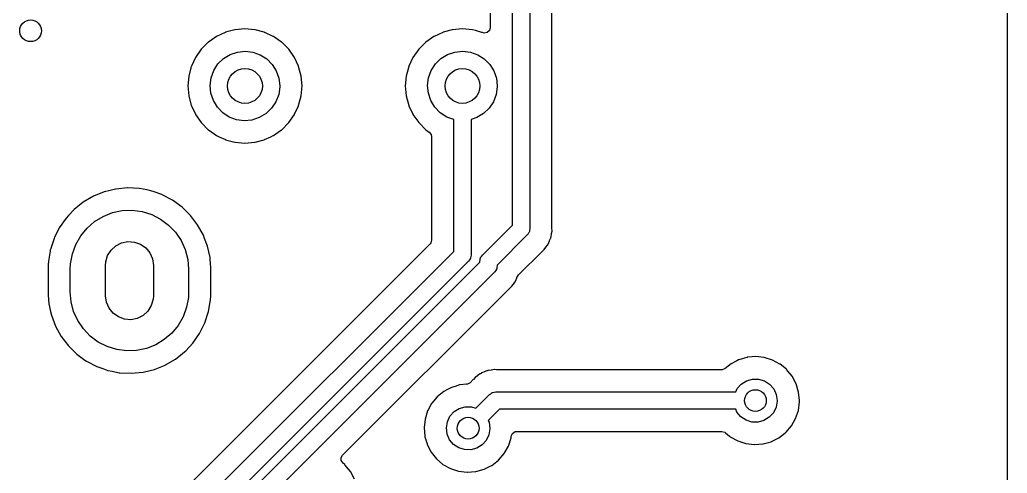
# Model space of a CAD drawing. Extents: x 83 to 134, y -229 to -45.
# Drawn here: x 111.41 to 134.11, y -112.54 to -102.11 of the extents above; entities that cross this region are included whole.
import ezdxf

# ---------------------------------------------------------------- set-up
doc = ezdxf.new("R2010")
doc.units = 0
doc.layers.add('BLACK', color=7, linetype='CONTINUOUS')

msp = doc.modelspace()

# ---------------------------------------------------------------- linework, layer by layer
at = {"layer": 'BLACK', "linetype": 'CONTINUOUS'}
for p, q in [((134.112, -45.0845), (134.112, -229.236)), ((122.736, -106.835), (122.736, -98.9688)), ((123.136, -98.886), (123.136, -106.919)), ((123.644, -106.894), (123.644, -98.9149)), ((122.227, -99.2317), (122.227, -102.29)), ((116.353, -102.34), (116.142, -102.396)), ((116.358, -102.338), (116.353, -102.34)), ((116.353, -102.34), (116.353, -102.34)), ((116.586, -102.319), (116.358, -102.338)), ((116.814, -102.338), (116.586, -102.319)), ((116.819, -102.34), (116.814, -102.338)), ((117.03, -102.396), (116.819, -102.34)), ((116.819, -102.34), (116.819, -102.34)), ((121.353, -102.34), (121.142, -102.396)), ((121.358, -102.338), (121.353, -102.34)), ((121.353, -102.34), (121.353, -102.34)), ((121.586, -102.319), (121.358, -102.338)), ((121.814, -102.338), (121.586, -102.319)), ((121.819, -102.34), (121.814, -102.338)), ((121.886, -102.358), (121.819, -102.34)), ((121.819, -102.34), (121.819, -102.34)), ((122.035, -102.398), (121.886, -102.358)), ((122.207, -102.358), (122.154, -102.404)), ((122.227, -102.29), (122.207, -102.358)), ((115.824, -102.568), (115.746, -102.623)), ((115.929, -102.494), (115.824, -102.568)), ((115.934, -102.492), (115.929, -102.494)), ((116.132, -102.4), (115.934, -102.492)), ((115.934, -102.492), (115.934, -102.492)), ((116.137, -102.398), (116.132, -102.4)), ((116.132, -102.4), (116.132, -102.4)), ((116.142, -102.396), (116.137, -102.398)), ((116.142, -102.396), (116.142, -102.396)), ((117.035, -102.398), (117.03, -102.396)), ((117.03, -102.396), (117.03, -102.396)), ((117.04, -102.4), (117.035, -102.398)), ((117.238, -102.492), (117.04, -102.4)), ((117.04, -102.4), (117.04, -102.4)), ((117.243, -102.494), (117.238, -102.492)), ((117.238, -102.492), (117.238, -102.492)), ((117.348, -102.568), (117.243, -102.494)), ((117.426, -102.623), (117.348, -102.568)), ((120.824, -102.568), (120.746, -102.623)), ((120.929, -102.494), (120.824, -102.568)), ((120.934, -102.492), (120.929, -102.494)), ((121.132, -102.4), (120.934, -102.492)), ((120.934, -102.492), (120.934, -102.492)), ((121.137, -102.398), (121.132, -102.4)), ((121.132, -102.4), (121.132, -102.4)), ((121.142, -102.396), (121.137, -102.398)), ((121.142, -102.396), (121.142, -102.396)), ((122.048, -102.404), (122.035, -102.398)), ((122.084, -102.414), (122.048, -102.404)), ((122.154, -102.404), (122.084, -102.414)), ((115.58, -102.788), (115.448, -102.975)), ((115.742, -102.626), (115.58, -102.788)), ((115.746, -102.623), (115.742, -102.626)), ((115.746, -102.623), (115.746, -102.623)), ((116.414, -102.851), (116.592, -102.832)), ((116.592, -102.832), (116.769, -102.853)), ((117.43, -102.626), (117.426, -102.623)), ((117.426, -102.623), (117.426, -102.623)), ((117.592, -102.788), (117.43, -102.626)), ((117.724, -102.975), (117.592, -102.788)), ((120.58, -102.788), (120.448, -102.975)), ((120.742, -102.626), (120.58, -102.788)), ((120.746, -102.623), (120.742, -102.626)), ((120.746, -102.623), (120.746, -102.623)), ((121.414, -102.851), (121.592, -102.832)), ((121.592, -102.832), (121.769, -102.853)), ((115.446, -102.98), (115.354, -103.178)), ((115.448, -102.975), (115.446, -102.98)), ((115.446, -102.98), (115.446, -102.98)), ((115.966, -103.126), (116.093, -103.002)), ((116.093, -103.002), (116.245, -102.908)), ((116.245, -102.908), (116.414, -102.851)), ((116.769, -102.853), (116.937, -102.913)), ((116.937, -102.913), (117.087, -103.009)), ((117.087, -103.009), (117.213, -103.135)), ((117.726, -102.98), (117.724, -102.975)), ((117.818, -103.178), (117.726, -102.98)), ((117.726, -102.98), (117.726, -102.98)), ((120.446, -102.98), (120.354, -103.178)), ((120.448, -102.975), (120.446, -102.98)), ((120.446, -102.98), (120.446, -102.98)), ((120.966, -103.126), (121.093, -103.002)), ((121.093, -103.002), (121.245, -102.908)), ((121.245, -102.908), (121.414, -102.851)), ((121.769, -102.853), (121.937, -102.913)), ((121.937, -102.913), (122.087, -103.009)), ((122.087, -103.009), (122.213, -103.135)), ((115.352, -103.183), (115.292, -103.404)), ((115.354, -103.178), (115.352, -103.183)), ((115.808, -103.444), (115.869, -103.276)), ((115.869, -103.276), (115.966, -103.126)), ((117.213, -103.135), (117.307, -103.286)), ((117.307, -103.286), (117.366, -103.455)), ((117.82, -103.183), (117.818, -103.178)), ((117.88, -103.404), (117.82, -103.183)), ((120.352, -103.183), (120.292, -103.404)), ((120.354, -103.178), (120.352, -103.183)), ((120.808, -103.444), (120.869, -103.276)), ((120.869, -103.276), (120.966, -103.126)), ((122.213, -103.135), (122.307, -103.286)), ((122.307, -103.286), (122.366, -103.455)), ((115.292, -103.404), (115.273, -103.632)), ((115.786, -103.621), (115.808, -103.444)), ((117.366, -103.455), (117.386, -103.632)), ((117.899, -103.632), (117.88, -103.404)), ((120.292, -103.404), (120.273, -103.632)), ((120.786, -103.621), (120.808, -103.444)), ((122.366, -103.455), (122.386, -103.632)), ((115.273, -103.632), (115.292, -103.86)), ((115.803, -103.798), (115.786, -103.621)), ((117.386, -103.654), (117.361, -103.831)), ((117.386, -103.632), (117.386, -103.654)), ((117.88, -103.86), (117.899, -103.632)), ((120.273, -103.632), (120.292, -103.86)), ((120.803, -103.798), (120.786, -103.621)), ((122.386, -103.654), (122.361, -103.831)), ((122.386, -103.632), (122.386, -103.654)), ((115.292, -103.86), (115.352, -104.081)), ((115.86, -103.968), (115.803, -103.798)), ((115.952, -104.12), (115.86, -103.968)), ((117.361, -103.831), (117.298, -103.998)), ((117.82, -104.081), (117.88, -103.86)), ((120.292, -103.86), (120.352, -104.081)), ((120.86, -103.968), (120.803, -103.798)), ((120.952, -104.12), (120.86, -103.968)), ((122.361, -103.831), (122.298, -103.998)), ((115.352, -104.081), (115.354, -104.086)), ((115.354, -104.086), (115.354, -104.086)), ((115.354, -104.086), (115.446, -104.284)), ((116.076, -104.248), (115.952, -104.12)), ((117.199, -104.146), (117.07, -104.269)), ((117.298, -103.998), (117.199, -104.146)), ((117.726, -104.284), (117.818, -104.086)), ((117.818, -104.086), (117.82, -104.081)), ((117.818, -104.086), (117.818, -104.086)), ((120.352, -104.081), (120.354, -104.086)), ((120.354, -104.086), (120.354, -104.086)), ((120.354, -104.086), (120.446, -104.284)), ((121.076, -104.248), (120.952, -104.12)), ((122.199, -104.146), (122.07, -104.269)), ((122.298, -103.998), (122.199, -104.146)), ((115.446, -104.284), (115.446, -104.284)), ((115.446, -104.284), (115.448, -104.289)), ((115.448, -104.289), (115.58, -104.476)), ((116.225, -104.346), (116.076, -104.248)), ((116.392, -104.408), (116.225, -104.346)), ((116.569, -104.432), (116.392, -104.408)), ((116.747, -104.416), (116.569, -104.432)), ((116.916, -104.361), (116.747, -104.416)), ((117.07, -104.269), (116.916, -104.361)), ((117.592, -104.476), (117.724, -104.289)), ((117.724, -104.289), (117.726, -104.284)), ((117.726, -104.284), (117.726, -104.284)), ((120.446, -104.284), (120.446, -104.284)), ((120.446, -104.284), (120.448, -104.289)), ((120.448, -104.289), (120.58, -104.476)), ((121.225, -104.346), (121.076, -104.248)), ((121.386, -104.406), (121.225, -104.346)), ((121.386, -107.439), (121.386, -104.406)), ((121.916, -104.361), (121.786, -104.403)), ((121.786, -104.403), (121.786, -107.522)), ((122.07, -104.269), (121.916, -104.361)), ((115.58, -104.476), (115.742, -104.638)), ((115.742, -104.638), (115.746, -104.641)), ((115.746, -104.641), (115.746, -104.641)), ((115.746, -104.641), (115.824, -104.696)), ((117.348, -104.696), (117.426, -104.641)), ((117.426, -104.641), (117.43, -104.638)), ((117.426, -104.641), (117.426, -104.641)), ((117.43, -104.638), (117.592, -104.476)), ((120.58, -104.476), (120.742, -104.638)), ((120.742, -104.638), (120.746, -104.641)), ((120.746, -104.641), (120.746, -104.641)), ((120.746, -104.641), (120.824, -104.696)), ((115.824, -104.696), (115.929, -104.77)), ((115.929, -104.77), (115.934, -104.772)), ((115.934, -104.772), (115.934, -104.772)), ((115.934, -104.772), (115.992, -104.799)), ((115.992, -104.799), (116.137, -104.866)), ((116.137, -104.866), (116.142, -104.868)), ((116.142, -104.868), (116.142, -104.868)), ((116.142, -104.868), (116.353, -104.924)), ((116.819, -104.924), (117.03, -104.868)), ((117.03, -104.868), (117.035, -104.866)), ((117.03, -104.868), (117.03, -104.868)), ((117.035, -104.866), (117.18, -104.799)), ((117.18, -104.799), (117.238, -104.772)), ((117.238, -104.772), (117.243, -104.77)), ((117.238, -104.772), (117.238, -104.772)), ((117.243, -104.77), (117.348, -104.696)), ((120.824, -104.696), (120.868, -104.751)), ((120.868, -104.751), (120.877, -104.799)), ((120.877, -104.799), (120.877, -107.176)), ((116.353, -104.924), (116.353, -104.924)), ((116.353, -104.924), (116.358, -104.926)), ((116.358, -104.926), (116.586, -104.945)), ((116.586, -104.945), (116.814, -104.926)), ((116.814, -104.926), (116.819, -104.924)), ((116.819, -104.924), (116.819, -104.924)), ((113.613, -106.004), (113.483, -106.036)), ((113.618, -106.003), (113.613, -106.004)), ((113.613, -106.004), (113.613, -106.004)), ((113.887, -105.977), (113.618, -106.003)), ((113.892, -105.977), (113.887, -105.977)), ((114.154, -105.99), (113.892, -105.977)), ((113.892, -105.977), (113.892, -105.977)), ((114.158, -105.99), (114.154, -105.99)), ((114.154, -105.99), (114.154, -105.99)), ((114.163, -105.991), (114.158, -105.99)), ((114.326, -106.024), (114.163, -105.991)), ((114.163, -105.991), (114.163, -105.991)), ((114.424, -106.043), (114.326, -106.024)), ((113.103, -106.169), (112.869, -106.306)), ((113.107, -106.167), (113.103, -106.169)), ((113.35, -106.069), (113.107, -106.167)), ((113.354, -106.067), (113.35, -106.069)), ((113.35, -106.069), (113.35, -106.069)), ((113.483, -106.036), (113.354, -106.067)), ((114.498, -106.069), (114.424, -106.043)), ((114.676, -106.132), (114.498, -106.069)), ((114.68, -106.133), (114.676, -106.132)), ((114.676, -106.132), (114.676, -106.132)), ((114.92, -106.259), (114.68, -106.133)), ((112.654, -106.479), (112.529, -106.612)), ((112.657, -106.475), (112.654, -106.479)), ((112.869, -106.306), (112.657, -106.475)), ((115.139, -106.419), (114.92, -106.259)), ((115.333, -106.609), (115.139, -106.419)), ((112.472, -106.674), (112.317, -106.896)), ((112.529, -106.612), (112.472, -106.674)), ((113.129, -106.751), (113.325, -106.632)), ((113.325, -106.632), (113.539, -106.547)), ((113.539, -106.547), (113.764, -106.5)), ((113.764, -106.5), (113.994, -106.492)), ((113.994, -106.492), (114.222, -106.522)), ((114.222, -106.522), (114.442, -106.59)), ((114.442, -106.59), (114.647, -106.694)), ((114.647, -106.694), (114.831, -106.831)), ((115.498, -106.824), (115.333, -106.609)), ((112.315, -106.9), (112.209, -107.113)), ((112.317, -106.896), (112.315, -106.9)), ((112.315, -106.9), (112.315, -106.9)), ((112.809, -107.08), (112.955, -106.902)), ((112.955, -106.902), (113.129, -106.751)), ((114.831, -106.831), (114.99, -106.998)), ((115.629, -107.061), (115.498, -106.824)), ((122.044, -107.527), (122.736, -106.835)), ((123.136, -106.919), (123.129, -106.951)), ((123.645, -106.901), (123.644, -106.894)), ((123.648, -106.963), (123.645, -106.901)), ((112.197, -107.139), (112.112, -107.397)), ((112.209, -107.113), (112.197, -107.139)), ((112.695, -107.28), (112.809, -107.08)), ((114.99, -106.998), (115.118, -107.189)), ((115.631, -107.065), (115.629, -107.061)), ((115.659, -107.139), (115.631, -107.065)), ((115.631, -107.065), (115.631, -107.065)), ((115.725, -107.315), (115.659, -107.139)), ((123.077, -107.06), (122.386, -107.752)), ((123.095, -107.031), (123.077, -107.06)), ((123.116, -107.005), (123.095, -107.031)), ((123.119, -106.994), (123.116, -107.005)), ((123.125, -106.984), (123.119, -106.994)), ((123.129, -106.951), (123.125, -106.984)), ((123.591, -107.19), (123.614, -107.139)), ((123.614, -107.139), (123.617, -107.132)), ((123.617, -107.132), (123.618, -107.124)), ((123.618, -107.124), (123.619, -107.122)), ((123.619, -107.122), (123.624, -107.105)), ((123.624, -107.105), (123.625, -107.103)), ((123.625, -107.103), (123.627, -107.096)), ((123.627, -107.096), (123.636, -107.032)), ((123.636, -107.032), (123.637, -107.026)), ((123.637, -107.026), (123.647, -106.971)), ((123.647, -106.971), (123.648, -106.963)), ((112.617, -107.496), (112.695, -107.28)), ((120.841, -107.265), (113.241, -114.865)), ((113.506, -107.409), (113.616, -107.308)), ((113.616, -107.308), (113.749, -107.241)), ((113.749, -107.241), (113.895, -107.211)), ((113.895, -107.211), (114.044, -107.222)), ((114.044, -107.222), (114.185, -107.273)), ((114.185, -107.273), (114.307, -107.359)), ((114.307, -107.359), (114.4, -107.475)), ((115.118, -107.189), (115.213, -107.398)), ((115.726, -107.319), (115.725, -107.315)), ((115.783, -107.575), (115.726, -107.319)), ((115.726, -107.319), (115.726, -107.319)), ((120.857, -107.244), (120.841, -107.265)), ((120.877, -107.176), (120.857, -107.244)), ((123.466, -107.396), (123.503, -107.344)), ((123.503, -107.344), (123.507, -107.338)), ((123.507, -107.338), (123.546, -107.288)), ((123.546, -107.288), (123.55, -107.281)), ((123.55, -107.281), (123.551, -107.279)), ((123.551, -107.279), (123.559, -107.264)), ((123.559, -107.264), (123.561, -107.262)), ((123.561, -107.262), (123.565, -107.255)), ((123.565, -107.255), (123.588, -107.196)), ((123.588, -107.196), (123.591, -107.19)), ((112.106, -107.434), (112.066, -107.664)), ((112.111, -107.401), (112.106, -107.434)), ((112.112, -107.397), (112.111, -107.401)), ((112.111, -107.401), (112.111, -107.401)), ((112.576, -107.722), (112.617, -107.496)), ((113.386, -107.68), (113.428, -107.536)), ((113.415, -115.41), (121.386, -107.439)), ((113.428, -107.536), (113.506, -107.409)), ((114.4, -107.475), (114.46, -107.612)), ((114.46, -107.612), (114.48, -107.76)), ((115.213, -107.398), (115.271, -107.621)), ((115.784, -107.58), (115.783, -107.575)), ((115.784, -107.584), (115.784, -107.58)), ((115.796, -107.751), (115.784, -107.584)), ((121.766, -107.609), (121.745, -107.635)), ((121.769, -107.598), (121.766, -107.609)), ((121.775, -107.588), (121.769, -107.598)), ((121.779, -107.555), (121.775, -107.588)), ((121.786, -107.522), (121.779, -107.555)), ((121.993, -107.636), (121.997, -107.603)), ((121.997, -107.603), (122.003, -107.593)), ((122.003, -107.593), (122.005, -107.582)), ((122.005, -107.582), (122.026, -107.556)), ((122.026, -107.556), (122.044, -107.527)), ((122.878, -107.978), (123.417, -107.44)), ((123.417, -107.44), (123.423, -107.434)), ((123.423, -107.434), (123.461, -107.401)), ((123.461, -107.401), (123.466, -107.396)), ((123.461, -107.401), (123.461, -107.401)), ((112.066, -107.664), (112.061, -107.75)), ((112.061, -107.75), (112.061, -108.439)), ((112.57, -107.85), (112.576, -107.722)), ((113.38, -107.76), (113.386, -107.68)), ((113.38, -108.46), (113.38, -107.76)), ((121.727, -107.663), (113.639, -115.752)), ((114.48, -107.76), (114.48, -108.46)), ((115.271, -107.621), (115.29, -107.85)), ((115.429, -114.244), (121.986, -107.687)), ((115.798, -107.781), (115.796, -107.751)), ((115.798, -108.47), (115.798, -107.781)), ((121.745, -107.635), (121.727, -107.663)), ((121.986, -107.668), (121.993, -107.636)), ((121.986, -107.687), (121.986, -107.668)), ((122.374, -107.836), (122.368, -107.846)), ((122.378, -107.803), (122.374, -107.836)), ((122.386, -107.771), (122.378, -107.803)), ((122.386, -107.752), (122.386, -107.771)), ((112.57, -108.37), (112.57, -107.85)), ((115.29, -107.85), (115.29, -108.37)), ((122.327, -107.912), (115.77, -114.469)), ((122.345, -107.883), (122.327, -107.912)), ((122.366, -107.857), (122.345, -107.883)), ((122.368, -107.846), (122.366, -107.857)), ((122.815, -108.108), (122.838, -108.048)), ((122.838, -108.048), (122.84, -108.042)), ((122.84, -108.042), (122.852, -108.015)), ((122.852, -108.015), (122.878, -107.978)), ((118.832, -112.126), (122.666, -108.292)), ((122.666, -108.292), (122.672, -108.286)), ((122.672, -108.286), (122.71, -108.253)), ((122.71, -108.253), (122.716, -108.248)), ((122.716, -108.248), (122.72, -108.242)), ((122.72, -108.242), (122.753, -108.196)), ((122.72, -108.242), (122.72, -108.242)), ((122.753, -108.196), (122.757, -108.19)), ((122.757, -108.19), (122.791, -108.146)), ((122.791, -108.146), (122.796, -108.14)), ((122.796, -108.14), (122.799, -108.133)), ((122.799, -108.133), (122.8, -108.131)), ((122.8, -108.131), (122.809, -108.116)), ((122.809, -108.116), (122.81, -108.114)), ((122.81, -108.114), (122.815, -108.108)), ((112.061, -108.439), (112.062, -108.441)), ((112.062, -108.441), (112.07, -108.552)), ((112.062, -108.441), (112.062, -108.441)), ((112.589, -108.599), (112.57, -108.37)), ((113.4, -108.608), (113.38, -108.46)), ((114.48, -108.46), (114.474, -108.54)), ((115.284, -108.498), (115.243, -108.724)), ((115.29, -108.37), (115.284, -108.498)), ((115.794, -108.556), (115.798, -108.47)), ((112.07, -108.552), (112.076, -108.64)), ((112.076, -108.64), (112.077, -108.645)), ((112.077, -108.645), (112.077, -108.645)), ((112.077, -108.645), (112.116, -108.823)), ((112.647, -108.822), (112.589, -108.599)), ((113.46, -108.745), (113.4, -108.608)), ((113.553, -108.861), (113.46, -108.745)), ((114.432, -108.684), (114.354, -108.811)), ((114.474, -108.54), (114.432, -108.684)), ((115.243, -108.724), (115.165, -108.94)), ((115.748, -108.823), (115.794, -108.556)), ((112.116, -108.823), (112.135, -108.905)), ((112.135, -108.905), (112.231, -109.159)), ((112.742, -109.031), (112.647, -108.822)), ((113.675, -108.947), (113.553, -108.861)), ((113.816, -108.998), (113.675, -108.947)), ((114.111, -108.979), (113.965, -109.009)), ((114.244, -108.912), (114.111, -108.979)), ((114.354, -108.811), (114.244, -108.912)), ((115.165, -108.94), (115.051, -109.14)), ((115.663, -109.081), (115.748, -108.823)), ((112.231, -109.159), (112.362, -109.396)), ((112.87, -109.222), (112.742, -109.031)), ((113.965, -109.009), (113.816, -108.998)), ((115.051, -109.14), (114.905, -109.318)), ((115.543, -109.324), (115.625, -109.159)), ((115.625, -109.159), (115.661, -109.085)), ((115.661, -109.085), (115.663, -109.081)), ((115.661, -109.085), (115.661, -109.085)), ((112.362, -109.396), (112.527, -109.611)), ((113.029, -109.389), (112.87, -109.222)), ((113.213, -109.526), (113.029, -109.389)), ((114.905, -109.318), (114.731, -109.469)), ((115.388, -109.546), (115.543, -109.324)), ((112.527, -109.611), (112.721, -109.801)), ((113.418, -109.63), (113.213, -109.526)), ((113.638, -109.698), (113.418, -109.63)), ((114.535, -109.588), (114.321, -109.673)), ((114.731, -109.469), (114.535, -109.588)), ((115.223, -109.723), (115.385, -109.55)), ((115.385, -109.55), (115.388, -109.546)), ((115.385, -109.55), (115.385, -109.55)), ((112.721, -109.801), (112.724, -109.804)), ((112.724, -109.804), (112.724, -109.804)), ((112.724, -109.804), (112.907, -109.937)), ((113.866, -109.728), (113.638, -109.698)), ((114.096, -109.72), (113.866, -109.728)), ((114.321, -109.673), (114.096, -109.72)), ((114.991, -109.914), (115.152, -109.785)), ((115.152, -109.785), (115.199, -109.747)), ((115.199, -109.747), (115.203, -109.745)), ((115.199, -109.747), (115.199, -109.747)), ((115.203, -109.745), (115.223, -109.723)), ((128.125, -109.877), (128.02, -109.908)), ((128.131, -109.876), (128.125, -109.877)), ((128.125, -109.877), (128.125, -109.877)), ((128.137, -109.875), (128.131, -109.876)), ((128.245, -109.865), (128.137, -109.875)), ((128.137, -109.875), (128.137, -109.875)), ((128.328, -109.858), (128.245, -109.865)), ((128.334, -109.858), (128.328, -109.858)), ((128.518, -109.878), (128.334, -109.858)), ((128.334, -109.858), (128.334, -109.858)), ((128.525, -109.878), (128.518, -109.878)), ((128.518, -109.878), (128.518, -109.878)), ((128.714, -109.937), (128.525, -109.878)), ((112.907, -109.937), (112.94, -109.961)), ((112.94, -109.961), (113.18, -110.087)), ((113.18, -110.087), (113.184, -110.088)), ((113.184, -110.088), (113.184, -110.088)), ((113.184, -110.088), (113.316, -110.135)), ((114.52, -110.147), (114.753, -110.053)), ((114.753, -110.053), (114.757, -110.051)), ((114.753, -110.053), (114.753, -110.053)), ((114.757, -110.051), (114.991, -109.914)), ((127.766, -110.023), (127.627, -110.135)), ((127.891, -109.958), (127.766, -110.023)), ((127.936, -109.934), (127.891, -109.958)), ((127.941, -109.931), (127.936, -109.934)), ((127.936, -109.934), (127.936, -109.934)), ((128.02, -109.908), (127.941, -109.931)), ((128.887, -110.031), (128.714, -109.937)), ((128.892, -110.035), (128.887, -110.031)), ((129.033, -110.151), (128.892, -110.035)), ((128.892, -110.035), (128.892, -110.035)), ((113.316, -110.135), (113.436, -110.177)), ((113.436, -110.177), (113.534, -110.196)), ((113.534, -110.196), (113.697, -110.229)), ((113.697, -110.229), (113.697, -110.229)), ((113.697, -110.229), (113.702, -110.23)), ((113.702, -110.23), (113.706, -110.23)), ((113.706, -110.23), (113.706, -110.23)), ((113.706, -110.23), (113.968, -110.243)), ((113.968, -110.243), (113.968, -110.243)), ((113.968, -110.243), (113.973, -110.243)), ((113.973, -110.243), (114.242, -110.217)), ((114.242, -110.217), (114.247, -110.216)), ((114.247, -110.216), (114.403, -110.178)), ((114.247, -110.216), (114.247, -110.216)), ((114.403, -110.178), (114.506, -110.153)), ((114.506, -110.153), (114.52, -110.147)), ((121.875, -110.341), (121.838, -110.382)), ((121.88, -110.336), (121.875, -110.341)), ((121.875, -110.341), (121.875, -110.341)), ((121.932, -110.299), (121.88, -110.336)), ((121.938, -110.296), (121.932, -110.299)), ((121.982, -110.261), (121.938, -110.296)), ((121.988, -110.257), (121.982, -110.261)), ((121.982, -110.261), (121.982, -110.261)), ((121.995, -110.254), (121.988, -110.257)), ((121.998, -110.252), (121.995, -110.254)), ((122.013, -110.244), (121.998, -110.252)), ((122.015, -110.243), (122.013, -110.244)), ((122.021, -110.239), (122.015, -110.243)), ((122.028, -110.236), (122.021, -110.239)), ((122.076, -110.218), (122.028, -110.236)), ((122.028, -110.236), (122.028, -110.236)), ((122.081, -110.216), (122.076, -110.218)), ((122.087, -110.213), (122.081, -110.216)), ((122.146, -110.188), (122.087, -110.213)), ((122.153, -110.186), (122.146, -110.188)), ((122.156, -110.186), (122.153, -110.186)), ((122.172, -110.181), (122.156, -110.186)), ((122.174, -110.181), (122.172, -110.181)), ((122.182, -110.178), (122.174, -110.181)), ((122.245, -110.17), (122.182, -110.178)), ((122.251, -110.169), (122.245, -110.17)), ((122.314, -110.158), (122.251, -110.169)), ((122.322, -110.159), (122.314, -110.158)), ((122.372, -110.162), (122.322, -110.159)), ((122.322, -110.159), (122.322, -110.159)), ((122.381, -110.162), (122.372, -110.162)), ((127.548, -110.162), (122.381, -110.162)), ((127.561, -110.162), (127.548, -110.162)), ((127.627, -110.135), (127.561, -110.162)), ((129.04, -110.157), (129.033, -110.151)), ((129.044, -110.162), (129.04, -110.157)), ((129.067, -110.191), (129.044, -110.162)), ((129.044, -110.162), (129.044, -110.162)), ((129.165, -110.31), (129.067, -110.191)), ((129.258, -110.485), (129.165, -110.31)), ((121.337, -110.566), (121.332, -110.569)), ((121.416, -110.543), (121.337, -110.566)), ((121.521, -110.512), (121.416, -110.543)), ((121.527, -110.511), (121.521, -110.512)), ((121.521, -110.512), (121.521, -110.512)), ((121.533, -110.51), (121.527, -110.511)), ((121.683, -110.496), (121.533, -110.51)), ((121.533, -110.51), (121.533, -110.51)), ((121.699, -110.494), (121.683, -110.496)), ((121.761, -110.46), (121.699, -110.494)), ((121.833, -110.387), (121.761, -110.46)), ((121.838, -110.382), (121.833, -110.387)), ((127.903, -110.596), (127.997, -110.49)), ((127.997, -110.49), (128.117, -110.415)), ((128.117, -110.415), (128.253, -110.376)), ((128.253, -110.376), (128.395, -110.376)), ((128.395, -110.376), (128.531, -110.417)), ((128.531, -110.417), (128.649, -110.494)), ((128.649, -110.494), (128.742, -110.602)), ((129.315, -110.674), (129.258, -110.485)), ((121.008, -110.782), (120.881, -110.933)), ((121.162, -110.658), (121.008, -110.782)), ((121.241, -110.617), (121.162, -110.658)), ((121.332, -110.569), (121.241, -110.617)), ((121.332, -110.569), (121.332, -110.569)), ((121.897, -111.043), (122.211, -110.729)), ((122.211, -110.729), (122.239, -110.712)), ((122.239, -110.712), (122.265, -110.691)), ((122.265, -110.691), (122.276, -110.688)), ((122.276, -110.688), (122.286, -110.682)), ((122.286, -110.682), (122.319, -110.678)), ((122.319, -110.678), (122.352, -110.671)), ((122.352, -110.671), (127.868, -110.671)), ((127.868, -110.671), (127.903, -110.596)), ((128.742, -110.602), (128.801, -110.731)), ((128.801, -110.731), (128.821, -110.871)), ((129.334, -110.871), (129.315, -110.674)), ((120.878, -110.939), (120.799, -111.082)), ((120.881, -110.933), (120.878, -110.939)), ((120.878, -110.939), (120.878, -110.939)), ((121.513, -111.05), (121.649, -111.011)), ((121.649, -111.011), (121.791, -111.011)), ((121.791, -111.011), (121.897, -111.043)), ((128.821, -110.883), (128.797, -111.023)), ((128.821, -110.871), (128.821, -110.883)), ((129.309, -111.096), (129.334, -110.899)), ((129.334, -110.899), (129.334, -110.871)), ((120.785, -111.107), (120.726, -111.295)), ((120.799, -111.082), (120.785, -111.107)), ((121.239, -111.36), (121.299, -111.231)), ((121.299, -111.231), (121.393, -111.125)), ((121.393, -111.125), (121.513, -111.05)), ((122.435, -111.071), (122.179, -111.327)), ((127.868, -111.071), (122.435, -111.071)), ((127.896, -111.135), (127.868, -111.071)), ((127.988, -111.244), (127.896, -111.135)), ((128.106, -111.322), (127.988, -111.244)), ((128.735, -111.151), (128.64, -111.256)), ((128.797, -111.023), (128.735, -111.151)), ((129.247, -111.283), (129.309, -111.096)), ((120.726, -111.295), (120.704, -111.492)), ((121.217, -111.5), (121.239, -111.36)), ((122.179, -111.327), (122.197, -111.366)), ((122.197, -111.366), (122.217, -111.506)), ((128.241, -111.365), (128.106, -111.322)), ((128.383, -111.367), (128.241, -111.365)), ((128.519, -111.33), (128.383, -111.367)), ((128.64, -111.256), (128.519, -111.33)), ((129.02, -111.605), (129.149, -111.455)), ((129.149, -111.455), (129.247, -111.283)), ((120.704, -111.492), (120.72, -111.689)), ((120.72, -111.689), (120.725, -111.706)), ((121.235, -111.64), (121.217, -111.5)), ((121.292, -111.77), (121.235, -111.64)), ((122.193, -111.658), (122.131, -111.786)), ((122.217, -111.518), (122.193, -111.658)), ((122.217, -111.506), (122.217, -111.518)), ((122.708, -111.706), (122.71, -111.69)), ((122.71, -111.69), (122.739, -111.625)), ((122.739, -111.625), (122.798, -111.585)), ((122.798, -111.585), (122.835, -111.579)), ((122.835, -111.579), (127.551, -111.579)), ((127.551, -111.579), (127.619, -111.6)), ((127.619, -111.6), (127.632, -111.61)), ((127.632, -111.61), (127.726, -111.689)), ((127.726, -111.689), (127.742, -111.703)), ((127.742, -111.703), (127.915, -111.8)), ((128.864, -111.727), (128.995, -111.624)), ((128.995, -111.624), (129.015, -111.609)), ((129.015, -111.609), (129.02, -111.605)), ((120.725, -111.706), (120.772, -111.869)), ((120.772, -111.869), (120.775, -111.879)), ((120.775, -111.879), (120.865, -112.055)), ((121.384, -111.879), (121.292, -111.77)), ((121.502, -111.957), (121.384, -111.879)), ((122.036, -111.891), (121.915, -111.965)), ((122.131, -111.786), (122.036, -111.891)), ((122.545, -112.09), (122.643, -111.918)), ((122.643, -111.918), (122.705, -111.731)), ((122.705, -111.731), (122.708, -111.706)), ((127.915, -111.8), (128.103, -111.861)), ((128.103, -111.861), (128.3, -111.884)), ((128.3, -111.884), (128.306, -111.884)), ((128.306, -111.884), (128.491, -111.869)), ((128.306, -111.884), (128.306, -111.884)), ((128.491, -111.869), (128.491, -111.869)), ((128.491, -111.869), (128.497, -111.869)), ((128.497, -111.869), (128.687, -111.816)), ((128.687, -111.816), (128.693, -111.813)), ((128.693, -111.813), (128.858, -111.729)), ((128.693, -111.813), (128.693, -111.813)), ((128.858, -111.729), (128.864, -111.727)), ((128.858, -111.729), (128.858, -111.729)), ((118.8, -112.182), (118.832, -112.126)), ((120.865, -112.055), (120.988, -112.21)), ((121.637, -112), (121.502, -111.957)), ((121.779, -112.002), (121.637, -112)), ((121.915, -111.965), (121.779, -112.002)), ((122.416, -112.24), (122.545, -112.09)), ((118.801, -112.253), (118.8, -112.182)), ((118.841, -112.312), (118.801, -112.253)), ((118.88, -112.344), (118.841, -112.312)), ((118.885, -112.348), (118.88, -112.344)), ((118.88, -112.344), (118.88, -112.344)), ((118.889, -112.353), (118.885, -112.348)), ((118.922, -112.393), (118.889, -112.353)), ((118.889, -112.353), (118.889, -112.353)), ((120.988, -112.21), (121.138, -112.338)), ((121.138, -112.338), (121.311, -112.435)), ((122.089, -112.448), (122.254, -112.364)), ((122.254, -112.364), (122.26, -112.362)), ((122.254, -112.364), (122.254, -112.364)), ((122.26, -112.362), (122.416, -112.24)), ((119.01, -112.501), (118.922, -112.393)), ((119.103, -112.676), (119.01, -112.501)), ((121.311, -112.435), (121.499, -112.496)), ((121.499, -112.496), (121.696, -112.519)), ((121.696, -112.519), (121.702, -112.519)), ((121.702, -112.519), (121.887, -112.504)), ((121.702, -112.519), (121.702, -112.519)), ((121.887, -112.504), (121.887, -112.504)), ((121.887, -112.504), (121.893, -112.504)), ((121.893, -112.504), (122.083, -112.451)), ((122.083, -112.451), (122.089, -112.448)), ((122.089, -112.448), (122.089, -112.448))]:
    msp.add_line(p, q, dxfattribs=at)
at = {"layer": 'BLACK'}
for centre, radius in [((111.658, -102.362), 0.25), ((116.586, -103.632), 0.4), ((121.586, -103.632), 0.4), ((128.321, -110.871), 0.25), ((121.717, -111.506), 0.25)]:
    msp.add_circle(centre, radius, dxfattribs=at)

doc.saveas('drawing.dxf')
